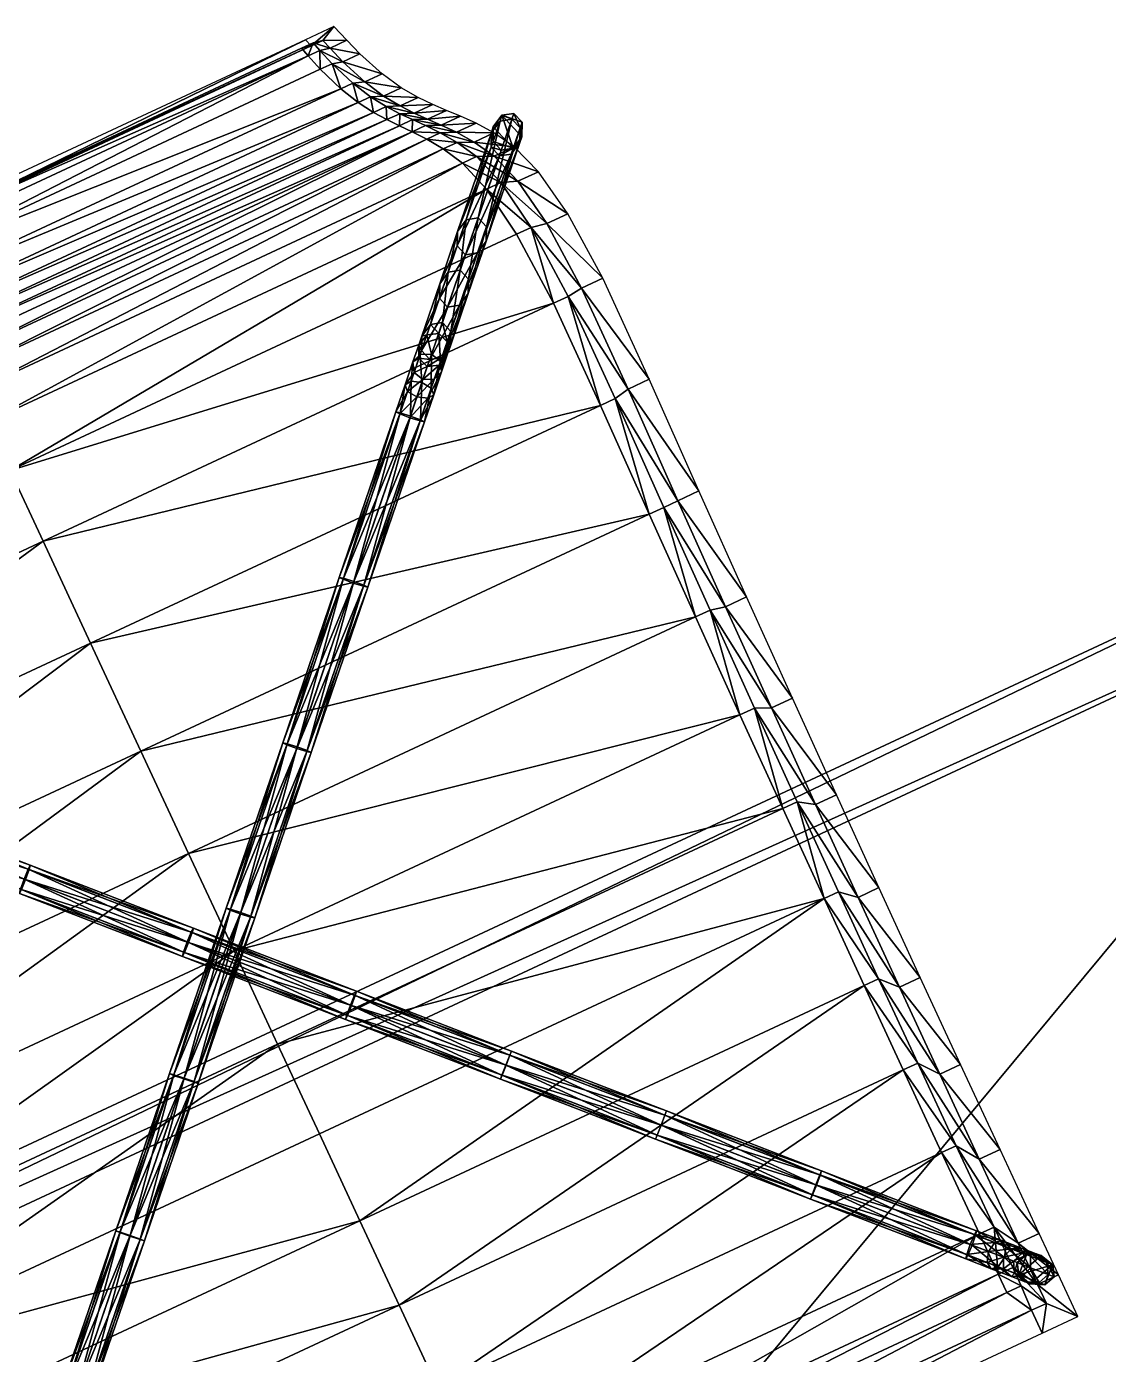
# Model space of a CAD drawing. Header units: centimetres. Extents: x -39 to 191, y -125 to 47.
# Drawn here: x 95.3 to 138.3, y -6.1 to 46.7 of the extents above; entities that cross this region are included whole.
import ezdxf

# ---------------------------------------------------------------- set-up
doc = ezdxf.new("R2010")
doc.units = ezdxf.units.CM
doc.layers.get('0').update_dxf_attribs({"color": 214})

msp = doc.modelspace()

# ---------------------------------------------------------------- meshes
at = {"color": 74}
mesh = msp.add_polyface(dxfattribs=at)
corners = [(106.925, 45.751, 89.325), (106.462, 45.535, 89.324), (106.94, 45.002, 87.299), (107.408, 45.221, 87.299), (107.754, 44.224, 83.258), (108.233, 44.448, 83.258), (108.453, 43.673, 79.233), (108.943, 43.901, 79.233), (109.061, 43.285, 75.23), (109.56, 43.518, 75.23), (106.656, 46.046, 90.452), (106.196, 45.832, 90.452), (111.954, 43.365, 67.672), (111.412, 43.599, 71.729), (110.68, 43.257, 71.729), (110.829, 43.88, 75.832), (110.111, 43.545, 75.832), (110.161, 44.263, 79.976), (109.458, 43.936, 79.976), (109.398, 44.819, 84.154), (108.71, 44.498, 84.154), (108.511, 45.609, 88.357), (107.839, 45.295, 88.356), (107.993, 46.154, 90.464), (107.329, 45.844, 90.464), (107.473, 46.697, 92.571), (107.048, 46.146, 91.624), (106.352, 46.174, 92.571), (106.578, 45.927, 91.624), (110.098, 43.233, 71.257)]
mesh.append_faces([[corners[k] for k in face] for face in [(0, 1, 2, 0), (2, 3, 0, 2), (3, 2, 4, 3), (4, 5, 3, 4), (5, 4, 6, 5), (6, 7, 5, 6), (7, 6, 8, 7), (8, 9, 7, 8), (10, 11, 1, 10), (1, 0, 10, 1), (12, 13, 14, 12), (13, 15, 16, 13), (16, 14, 13, 16), (15, 17, 18, 15), (18, 16, 15, 18), (17, 19, 20, 17), (20, 18, 17, 20), (19, 21, 22, 19), (22, 20, 19, 22), (21, 23, 24, 21), (24, 22, 21, 24), (23, 25, 26, 23), (26, 24, 23, 26), (25, 27, 28, 25), (28, 26, 25, 28), (14, 16, 9, 14), (9, 29, 14, 9), (16, 18, 7, 16), (7, 9, 16, 7), (18, 20, 5, 18), (5, 7, 18, 5), (20, 22, 3, 20), (3, 5, 20, 3), (22, 24, 0, 22), (0, 3, 22, 0), (24, 26, 10, 24), (10, 0, 24, 10), (26, 28, 11, 26), (11, 10, 26, 11)]], dxfattribs={"vtx2": -1, "vtx3": -1, "color": 74})
mesh = msp.add_polyface(dxfattribs=at)
corners = [(92.121, 34.378, 67.318), (74.157, 26.002, 67.318), (74.013, 25.455, 63.42), (92.304, 33.985, 63.42), (94.604, 29.053, 46.099), (74.467, 19.663, 46.096), (75.624, 16.77, 44.787), (95.918, 26.234, 44.787), (77.531, 12.73, 44.948), (114.741, 38.443, 46.096), (113.544, 40.236, 48.604), (93.704, 30.984, 48.611), (112.594, 41.265, 51.993), (93.14, 32.193, 52), (111.83, 41.833, 55.764), (92.786, 32.952, 55.767), (111.171, 42.227, 59.568), (92.517, 33.528, 59.568), (110.596, 42.514, 63.42), (116.213, 35.697, 44.787), (97.807, 22.185, 44.949), (118.082, 31.639, 44.948), (99.811, 17.886, 45.49), (120.021, 27.31, 45.488), (73.863, 21.732, 48.604), (73.685, 23.122, 51.993), (73.742, 24.072, 55.764), (73.863, 24.83, 59.568), (90.248, 38.395, 90.451), (90.409, 38.05, 89.323), (106.462, 45.535, 89.324), (106.196, 45.832, 90.452), (90.698, 37.429, 87.297), (91.142, 36.478, 83.257), (107.754, 44.224, 83.258), (106.94, 45.002, 87.299), (91.478, 35.757, 79.232), (108.453, 43.673, 79.233), (91.735, 35.206, 75.23), (109.061, 43.285, 75.23), (91.94, 34.766, 71.257), (109.59, 42.996, 71.257), (110.084, 42.755, 67.318), (106.352, 46.174, 92.571), (90.144, 38.617, 92.571), (90.28, 38.327, 91.624), (106.578, 45.927, 91.624)]
mesh.append_faces([[corners[k] for k in face] for face in [(0, 1, 2, 0), (2, 3, 0, 2), (4, 5, 6, 4), (6, 7, 4, 6), (7, 6, 8, 7), (4, 9, 10, 4), (10, 11, 4, 10), (11, 10, 12, 11), (12, 13, 11, 12), (13, 12, 14, 13), (14, 15, 13, 14), (15, 14, 16, 15), (16, 17, 15, 16), (17, 16, 18, 17), (18, 3, 17, 18), (0, 3, 18, 0), (4, 7, 19, 4), (7, 20, 21, 7), (20, 22, 23, 20), (4, 11, 24, 4), (11, 13, 25, 11), (13, 15, 26, 13), (15, 17, 27, 15), (17, 3, 2, 17), (28, 29, 30, 28), (30, 31, 28, 30), (32, 33, 34, 32), (34, 35, 32, 34), (33, 36, 37, 33), (37, 34, 33, 37), (36, 38, 39, 36), (38, 40, 41, 38), (40, 0, 42, 40), (32, 35, 30, 32), (30, 29, 32, 30), (43, 44, 45, 43), (45, 46, 43, 45), (46, 45, 28, 46), (28, 31, 46, 28)]], dxfattribs={"vtx2": -1, "vtx3": -1, "color": 74})
mesh = msp.add_polyface(dxfattribs=at)
corners = [(110.602, 42.996, 67.318), (110.084, 42.755, 67.318), (110.596, 42.514, 63.42), (111.123, 42.76, 63.42), (109.56, 43.518, 75.23), (109.061, 43.285, 75.23), (109.59, 42.996, 71.257), (110.098, 43.233, 71.257), (92.121, 34.378, 67.318), (108.453, 43.673, 79.233), (91.478, 35.757, 79.232), (91.735, 35.206, 75.23), (91.94, 34.766, 71.257), (111.83, 41.833, 55.764), (112.594, 41.265, 51.993), (113.154, 41.526, 51.993), (112.379, 42.088, 55.763), (111.709, 42.478, 59.568), (111.171, 42.227, 59.568), (111.751, 42.779, 63.668), (112.36, 42.494, 59.723), (113.134, 42.855, 59.723), (112.511, 43.133, 63.668), (111.954, 43.365, 67.672), (111.209, 43.018, 67.672), (110.68, 43.257, 71.729), (113.054, 42.101, 55.839), (111.677, 35.896, 30.592), (112.388, 37.975, 20.327), (112.717, 37.622, 20.298), (112.005, 35.543, 30.564), (111.688, 36.471, 30.66), (112.399, 38.55, 20.396), (112.032, 36.933, 30.729), (112.743, 39.012, 20.465), (110.976, 34.392, 41.075), (111.321, 34.856, 41.144), (111.797, 34.934, 41.173), (112.507, 37.011, 30.757), (112.126, 34.581, 41.144)]
mesh.append_faces([[corners[k] for k in face] for face in [(0, 1, 2, 0), (2, 3, 0, 2), (4, 5, 6, 4), (6, 7, 4, 6), (7, 6, 1, 7), (1, 0, 7, 1), (2, 1, 8, 2), (5, 9, 10, 5), (6, 5, 11, 6), (1, 6, 12, 1), (13, 14, 15, 13), (16, 17, 18, 16), (18, 13, 16, 18), (17, 3, 2, 17), (2, 18, 17, 2), (19, 20, 21, 19), (22, 23, 24, 22), (24, 19, 22, 24), (25, 24, 23, 25), (17, 16, 26, 17), (20, 19, 3, 20), (3, 17, 20, 3), (19, 24, 0, 19), (0, 3, 19, 0), (24, 25, 7, 24), (7, 0, 24, 7), (27, 28, 29, 27), (29, 30, 27, 29), (31, 32, 28, 31), (28, 27, 31, 28), (33, 34, 32, 33), (32, 31, 33, 32), (35, 31, 27, 35), (36, 33, 31, 36), (31, 35, 36, 31), (37, 38, 33, 37), (33, 36, 37, 33), (38, 37, 39, 38)]], dxfattribs={"vtx2": -1, "vtx3": -1, "color": 74})
mesh = msp.add_polyface(dxfattribs=at)
corners = [(114.116, 40.502, 48.604), (113.154, 41.526, 51.993), (112.594, 41.265, 51.993), (112.379, 42.088, 55.763), (111.83, 41.833, 55.764), (115.623, 40.928, 48.694), (114.654, 41.916, 52.028), (113.848, 41.54, 52.028), (114.802, 40.545, 48.695), (113.844, 42.47, 55.838), (113.054, 42.101, 55.839), (113.134, 42.855, 59.723), (112.36, 42.494, 59.723), (112.511, 43.133, 63.668), (111.751, 42.779, 63.668), (111.709, 42.478, 59.568), (113.732, 41.905, 1.158), (113.81, 42.133, 0.049), (114.139, 41.781, 0.02), (114.061, 41.553, 1.129), (113.743, 42.481, 1.228), (113.821, 42.708, 0.119), (114.087, 42.942, 1.297), (114.165, 43.17, 0.189), (114.563, 43.019, 1.326), (114.641, 43.247, 0.218), (114.891, 42.667, 1.297), (114.969, 42.895, 0.189), (114.881, 42.091, 1.228), (114.959, 42.319, 0.119), (114.537, 41.63, 1.158), (114.615, 41.858, 0.049), (113.218, 39.089, 20.494), (112.743, 39.012, 20.465), (113.547, 38.737, 20.465)]
mesh.append_faces([[corners[k] for k in face] for face in [(23, 31, 21, 23)]], dxfattribs={"vtx0": -1, "vtx1": -1, "vtx3": -1, "color": 74})
mesh.append_faces([[corners[k] for k in face] for face in [(23, 27, 29, 23), (23, 29, 31, 23), (31, 17, 21, 31)]], dxfattribs={"vtx0": -1, "vtx2": -1, "vtx3": -1, "color": 74})
mesh.append_faces([[corners[k] for k in face] for face in [(0, 1, 2, 0), (1, 3, 4, 1), (5, 6, 7, 5), (7, 8, 5, 7), (6, 9, 10, 6), (10, 7, 6, 10), (9, 11, 12, 9), (12, 10, 9, 12), (11, 13, 14, 11), (8, 7, 1, 8), (1, 0, 8, 1), (7, 10, 3, 7), (3, 1, 7, 3), (10, 12, 15, 10), (16, 17, 18, 16), (18, 19, 16, 18), (20, 21, 17, 20), (17, 16, 20, 17), (22, 23, 21, 22), (21, 20, 22, 21), (24, 25, 23, 24), (23, 22, 24, 23), (26, 27, 25, 26), (25, 24, 26, 25), (28, 29, 27, 28), (27, 26, 28, 27), (30, 31, 29, 30), (29, 28, 30, 29), (19, 18, 31, 19), (31, 30, 19, 31), (32, 24, 22, 32), (22, 33, 32, 22), (24, 32, 34, 24), (23, 25, 27, 23), (31, 18, 17, 31)]], dxfattribs={"vtx2": -1, "vtx3": -1, "color": 74})
mesh = msp.add_polyface(dxfattribs=at)
corners = [(115.321, 38.713, 46.096), (114.741, 38.443, 46.096), (116.213, 35.697, 44.787), (116.798, 35.97, 44.787), (114.116, 40.502, 48.604), (113.544, 40.236, 48.604), (112.594, 41.265, 51.993), (118.175, 36.693, 45.097), (116.781, 39.254, 46.319), (115.947, 38.865, 46.32), (117.333, 36.301, 45.097), (115.623, 40.928, 48.694), (114.802, 40.545, 48.695), (112.388, 37.975, 20.327), (113.732, 41.905, 1.158), (114.061, 41.553, 1.129), (112.717, 37.622, 20.298), (112.399, 38.55, 20.396), (113.743, 42.481, 1.228), (112.743, 39.012, 20.465), (114.087, 42.942, 1.297), (113.547, 38.737, 20.465), (114.891, 42.667, 1.297), (114.563, 43.019, 1.326), (113.536, 38.161, 20.396), (114.881, 42.091, 1.228), (113.192, 37.7, 20.327), (114.537, 41.63, 1.158), (112.507, 37.011, 30.757), (113.218, 39.089, 20.494), (112.032, 36.933, 30.729), (112.836, 36.658, 30.729), (112.825, 36.082, 30.66), (112.481, 35.621, 30.592), (112.005, 35.543, 30.564), (112.126, 34.581, 41.144), (112.114, 34.003, 41.075)]
mesh.append_faces([[corners[k] for k in face] for face in [(0, 1, 2, 0), (2, 3, 0, 2), (0, 4, 5, 0), (5, 1, 0, 5), (6, 5, 4, 6), (7, 8, 9, 7), (9, 10, 7, 9), (8, 11, 12, 8), (12, 9, 8, 12), (10, 9, 0, 10), (0, 3, 10, 0), (9, 12, 4, 9), (4, 0, 9, 4), (13, 14, 15, 13), (15, 16, 13, 15), (17, 18, 14, 17), (14, 13, 17, 14), (19, 20, 18, 19), (18, 17, 19, 18), (21, 22, 23, 21), (24, 25, 22, 24), (22, 21, 24, 22), (26, 27, 25, 26), (25, 24, 26, 25), (16, 15, 27, 16), (27, 26, 16, 27), (28, 29, 19, 28), (19, 30, 28, 19), (31, 21, 29, 31), (29, 28, 31, 29), (32, 24, 21, 32), (21, 31, 32, 21), (33, 26, 24, 33), (24, 32, 33, 24), (34, 16, 26, 34), (26, 33, 34, 26), (35, 31, 28, 35), (36, 32, 31, 36), (31, 35, 36, 31)]], dxfattribs={"vtx2": -1, "vtx3": -1, "color": 74})
mesh = msp.add_polyface(dxfattribs=at)
corners = [(116.213, 35.697, 44.787), (114.741, 38.443, 46.096), (94.604, 29.053, 46.099), (110.861, 33.51, 41.709), (110.965, 33.815, 41.007), (111.293, 33.462, 40.978), (110.853, 34.033, 41.918), (110.976, 34.392, 41.075), (111.18, 34.442, 42.127), (110.67, 32.951, 42.273), (111.197, 33.179, 41.622), (111.022, 32.667, 42.139), (110.624, 33.362, 42.595), (110.912, 33.66, 42.917), (110.41, 32.193, 42.655), (110.784, 31.972, 42.49), (110.313, 32.453, 43.054), (110.549, 32.598, 43.453), (110.98, 32.544, 43.619), (111.474, 32.676, 42.273), (110.103, 31.296, 42.818), (110.502, 31.148, 42.641), (109.945, 31.376, 43.244), (110.119, 31.342, 43.671), (110.525, 31.215, 43.847), (110.924, 31.067, 43.671), (111.215, 31.918, 42.655), (110.908, 31.02, 42.818), (107.855, 24.722, 43.39), (108.254, 24.576, 43.214), (107.695, 24.8, 43.815), (107.869, 24.764, 44.239), (108.274, 24.635, 44.415), (108.673, 24.489, 44.239)]
mesh.append_faces([[corners[k] for k in face] for face in [(0, 1, 2, 0), (3, 4, 5, 3), (6, 7, 4, 6), (4, 3, 6, 4), (7, 6, 8, 7), (9, 3, 10, 9), (10, 11, 9, 10), (12, 6, 3, 12), (3, 9, 12, 3), (13, 8, 6, 13), (6, 12, 13, 6), (14, 9, 11, 14), (11, 15, 14, 11), (16, 12, 9, 16), (9, 14, 16, 9), (17, 13, 12, 17), (12, 16, 17, 12), (13, 17, 18, 13), (15, 11, 19, 15), (20, 14, 15, 20), (15, 21, 20, 15), (22, 16, 14, 22), (14, 20, 22, 14), (23, 17, 16, 23), (16, 22, 23, 16), (24, 18, 17, 24), (17, 23, 24, 17), (18, 24, 25, 18), (21, 15, 26, 21), (26, 27, 21, 26), (28, 20, 21, 28), (21, 29, 28, 21), (30, 22, 20, 30), (20, 28, 30, 20), (31, 23, 22, 31), (22, 30, 31, 22), (32, 24, 23, 32), (23, 31, 32, 23), (24, 32, 33, 24)]], dxfattribs={"vtx2": -1, "vtx3": -1, "color": 74})
mesh = msp.add_polyface(dxfattribs=at)
corners = [(116.798, 35.97, 44.787), (116.213, 35.697, 44.787), (118.082, 31.639, 44.948), (118.666, 31.912, 44.948), (120.018, 32.677, 45.273), (118.175, 36.693, 45.097), (117.333, 36.301, 45.097), (119.178, 32.285, 45.273), (110.965, 33.815, 41.007), (111.677, 35.896, 30.592), (112.005, 35.543, 30.564), (111.293, 33.462, 40.978), (110.976, 34.392, 41.075), (111.769, 33.54, 41.007), (112.481, 35.621, 30.592), (112.825, 36.082, 30.66), (112.114, 34.003, 41.075), (111.197, 33.179, 41.622), (110.861, 33.51, 41.709), (111.18, 34.442, 42.127), (111.321, 34.856, 41.144), (111.648, 34.498, 42.214), (111.797, 34.934, 41.173), (111.984, 34.167, 42.127), (112.126, 34.581, 41.144), (111.991, 33.644, 41.918), (111.665, 33.235, 41.709), (111.364, 33.669, 43.051), (110.912, 33.66, 42.917), (111.716, 33.384, 42.917), (111.762, 32.973, 42.595), (111.474, 32.676, 42.273), (111.022, 32.667, 42.139), (110.98, 32.544, 43.619), (111.353, 32.323, 43.453), (111.451, 32.063, 43.054)]
mesh.append_faces([[corners[k] for k in face] for face in [(0, 1, 2, 0), (2, 3, 0, 2), (4, 5, 6, 4), (6, 7, 4, 6), (7, 6, 0, 7), (0, 3, 7, 0), (8, 9, 10, 8), (10, 11, 8, 10), (9, 8, 12, 9), (13, 14, 15, 13), (15, 16, 13, 15), (11, 10, 14, 11), (14, 13, 11, 14), (11, 17, 18, 11), (19, 20, 12, 19), (21, 22, 20, 21), (20, 19, 21, 20), (23, 24, 22, 23), (22, 21, 23, 22), (25, 16, 24, 25), (24, 23, 25, 24), (26, 13, 16, 26), (16, 25, 26, 16), (17, 11, 13, 17), (13, 26, 17, 13), (27, 21, 19, 27), (19, 28, 27, 19), (29, 23, 21, 29), (21, 27, 29, 21), (30, 25, 23, 30), (23, 29, 30, 23), (31, 26, 25, 31), (25, 30, 31, 25), (32, 17, 26, 32), (26, 31, 32, 26), (33, 27, 28, 33), (34, 29, 27, 34), (27, 33, 34, 27), (29, 34, 35, 29)]], dxfattribs={"vtx2": -1, "vtx3": -1, "color": 74})
mesh = msp.add_polyface(dxfattribs=at)
corners = [(125.908, 15.88, 46.504), (125.329, 15.61, 46.504), (126.971, 12.031, 46.685), (118.666, 31.912, 44.948), (118.082, 31.639, 44.948), (120.021, 27.31, 45.488), (120.604, 27.582, 45.488), (121.863, 23.226, 45.918), (122.444, 23.497, 45.917), (123.629, 19.333, 46.252), (124.209, 19.604, 46.252), (116.213, 35.697, 44.787), (95.918, 26.234, 44.787), (97.807, 22.185, 44.949), (99.811, 17.886, 45.49), (101.705, 13.826, 45.92), (103.511, 9.952, 46.256), (127.462, 16.158, 46.874), (125.711, 20.001, 46.614), (124.879, 19.613, 46.615), (126.631, 15.77, 46.875), (123.893, 24.02, 46.269), (123.059, 23.631, 46.269), (121.999, 28.237, 45.826), (121.162, 27.847, 45.826), (120.018, 32.677, 45.273), (119.178, 32.285, 45.273), (111.451, 32.063, 43.054), (111.762, 32.973, 42.595), (111.716, 33.384, 42.917), (111.215, 31.918, 42.655), (111.474, 32.676, 42.273), (110.784, 31.972, 42.49), (110.924, 31.067, 43.671), (111.353, 32.323, 43.453), (110.98, 32.544, 43.619), (111.082, 30.987, 43.244), (110.908, 31.02, 42.818)]
mesh.append_faces([[corners[k] for k in face] for face in [(0, 1, 2, 0), (3, 4, 5, 3), (5, 6, 3, 5), (6, 5, 7, 6), (7, 8, 6, 7), (8, 7, 9, 8), (9, 10, 8, 9), (10, 9, 1, 10), (1, 0, 10, 1), (4, 11, 12, 4), (5, 4, 13, 5), (7, 5, 14, 7), (9, 7, 15, 9), (1, 9, 16, 1), (17, 18, 19, 17), (19, 20, 17, 19), (18, 21, 22, 18), (22, 19, 18, 22), (21, 23, 24, 21), (24, 22, 21, 24), (23, 25, 26, 23), (26, 24, 23, 26), (20, 19, 10, 20), (10, 0, 20, 10), (19, 22, 8, 19), (8, 10, 19, 8), (22, 24, 6, 22), (6, 8, 22, 6), (24, 26, 3, 24), (3, 6, 24, 3), (27, 28, 29, 27), (30, 31, 28, 30), (28, 27, 30, 28), (31, 30, 32, 31), (33, 34, 35, 33), (36, 27, 34, 36), (34, 33, 36, 34), (37, 30, 27, 37), (27, 36, 37, 27)]], dxfattribs={"vtx2": -1, "vtx3": -1, "color": 74})
mesh = msp.add_polyface(dxfattribs=at)
corners = [(99.811, 17.886, 45.49), (101.705, 13.826, 45.92), (121.863, 23.226, 45.918), (108.673, 24.489, 44.239), (110.924, 31.067, 43.671), (110.525, 31.215, 43.847), (108.833, 24.411, 43.815), (111.082, 30.987, 43.244), (108.659, 24.447, 43.39), (110.908, 31.02, 42.818), (108.254, 24.576, 43.214), (110.502, 31.148, 42.641), (105.606, 18.147, 43.846), (107.855, 24.722, 43.39), (106.005, 18.001, 43.67), (105.446, 18.224, 44.271), (107.695, 24.8, 43.815), (105.619, 18.187, 44.695), (107.869, 24.764, 44.239), (106.024, 18.058, 44.872), (108.274, 24.635, 44.415), (106.424, 17.912, 44.695), (106.584, 17.835, 44.271), (106.41, 17.872, 43.846), (103.356, 11.571, 44.247), (103.756, 11.426, 44.071), (103.196, 11.648, 44.672), (103.37, 11.61, 45.097), (103.775, 11.481, 45.273), (104.174, 11.335, 45.097), (104.334, 11.259, 44.672), (104.161, 11.296, 44.247)]
mesh.append_faces([[corners[k] for k in face] for face in [(0, 1, 2, 0), (3, 4, 5, 3), (6, 7, 4, 6), (4, 3, 6, 4), (8, 9, 7, 8), (7, 6, 8, 7), (10, 11, 9, 10), (9, 8, 10, 9), (12, 13, 10, 12), (10, 14, 12, 10), (15, 16, 13, 15), (13, 12, 15, 13), (17, 18, 16, 17), (16, 15, 17, 16), (19, 20, 18, 19), (18, 17, 19, 18), (21, 3, 20, 21), (20, 19, 21, 20), (22, 6, 3, 22), (3, 21, 22, 3), (23, 8, 6, 23), (6, 22, 23, 6), (14, 10, 8, 14), (8, 23, 14, 8), (24, 12, 14, 24), (14, 25, 24, 14), (12, 24, 26, 12), (27, 17, 15, 27), (28, 19, 17, 28), (17, 27, 28, 17), (29, 21, 19, 29), (19, 28, 29, 19), (30, 22, 21, 30), (21, 29, 30, 21), (31, 23, 22, 31), (22, 30, 31, 22), (25, 14, 23, 25), (23, 31, 25, 23)]], dxfattribs={"vtx2": -1, "vtx3": -1, "color": 74})
at = {"color": 236}
mesh = msp.add_polyface(dxfattribs=at)
corners = [(154.803, 29.98, 73.369), (190.725, -47.056, 73.369), (-8.333, -46.091, 73.369), (27.59, -123.128, 73.369), (154.803, 29.98, 74.371), (190.725, -47.056, 74.371), (-8.333, -46.091, 74.371), (27.59, -123.128, 74.371), (189.803, -45.068, -0.071), (190.73, -47.054, -0.071), (187.941, -45.936, -0.071), (188.867, -47.923, -0.071), (189.803, -45.068, 68.878), (190.73, -47.054, 68.878), (187.941, -45.936, 68.878), (188.867, -47.923, 68.878), (154.809, 29.977, -0.071), (155.736, 27.991, -0.071), (152.947, 29.109, -0.071), (153.873, 27.122, -0.071), (154.809, 29.977, 68.878), (155.736, 27.991, 68.878), (152.947, 29.109, 68.878), (153.873, 27.122, 68.878), (28.541, -120.266, -0.071), (29.467, -122.252, -0.071), (26.678, -121.134, -0.071), (27.605, -123.121, -0.071), (28.541, -120.266, 68.878), (29.467, -122.252, 68.878), (26.678, -121.134, 68.878), (27.605, -123.121, 68.878), (-6.453, -45.221, -0.071), (-5.527, -47.207, -0.071), (-8.316, -46.089, -0.071), (-7.389, -48.076, -0.071), (-6.453, -45.221, 68.878), (-5.527, -47.207, 68.878), (-8.316, -46.089, 68.878), (-7.389, -48.076, 68.878), (154.803, 29.98, 68.878), (190.725, -47.056, 68.878), (-8.333, -46.091, 68.878), (27.59, -123.128, 68.878), (154.803, 29.98, 73.323), (190.725, -47.056, 73.323), (-8.333, -46.091, 73.323), (27.59, -123.128, 73.323), (153.777, 27.161, 68.878), (187.906, -46.03, 68.878), (-5.514, -47.117, 68.878), (28.616, -120.308, 68.878), (153.777, 27.161, 73.323), (187.906, -46.03, 73.323), (-5.514, -47.117, 73.323), (28.616, -120.308, 73.323)]
mesh.append_faces([[corners[k] for k in face] for face in [(0, 2, 3, 0), (3, 1, 0, 3), (4, 5, 7, 4), (7, 6, 4, 7), (0, 1, 5, 0), (5, 4, 0, 5), (1, 3, 7, 1), (7, 5, 1, 7), (3, 2, 6, 3), (6, 7, 3, 6), (2, 0, 4, 2), (4, 6, 2, 4), (8, 10, 11, 8), (11, 9, 8, 11), (12, 13, 15, 12), (15, 14, 12, 15), (8, 9, 13, 8), (13, 12, 8, 13), (9, 11, 15, 9), (15, 13, 9, 15), (11, 10, 14, 11), (14, 15, 11, 14), (10, 8, 12, 10), (12, 14, 10, 12), (16, 18, 19, 16), (19, 17, 16, 19), (20, 21, 23, 20), (23, 22, 20, 23), (16, 17, 21, 16), (21, 20, 16, 21), (17, 19, 23, 17), (23, 21, 17, 23), (19, 18, 22, 19), (22, 23, 19, 22), (18, 16, 20, 18), (20, 22, 18, 20), (24, 26, 27, 24), (27, 25, 24, 27), (28, 29, 31, 28), (31, 30, 28, 31), (24, 25, 29, 24), (29, 28, 24, 29), (25, 27, 31, 25), (31, 29, 25, 31), (27, 26, 30, 27), (30, 31, 27, 30), (26, 24, 28, 26), (28, 30, 26, 28), (32, 34, 35, 32), (35, 33, 32, 35), (36, 37, 39, 36), (39, 38, 36, 39), (32, 33, 37, 32), (37, 36, 32, 37), (33, 35, 39, 33), (39, 37, 33, 39), (35, 34, 38, 35), (38, 39, 35, 38), (34, 32, 36, 34), (36, 38, 34, 36), (45, 44, 40, 45), (40, 41, 45, 40), (47, 45, 41, 47), (41, 43, 47, 41), (46, 47, 43, 46), (43, 42, 46, 43), (44, 46, 42, 44), (42, 40, 44, 42), (48, 52, 53, 48), (53, 49, 48, 53), (49, 53, 55, 49), (55, 51, 49, 55), (51, 55, 54, 51), (54, 50, 51, 54), (50, 54, 52, 50), (52, 48, 50, 52), (48, 49, 41, 48), (41, 40, 48, 41), (53, 52, 44, 53), (44, 45, 53, 44), (49, 51, 43, 49), (43, 41, 49, 43), (55, 53, 45, 55), (45, 47, 55, 45), (51, 50, 42, 51), (42, 43, 51, 42), (54, 55, 47, 54), (47, 46, 54, 47), (50, 48, 40, 50), (40, 42, 50, 40), (52, 54, 46, 52), (46, 44, 52, 46)]], dxfattribs={"vtx2": -1, "vtx3": -1, "color": 236})
at = {"color": 74}
mesh = msp.add_polyface(dxfattribs=at)
corners = [(77.531, 12.73, 44.948), (97.807, 22.185, 44.949), (95.918, 26.234, 44.787), (79.601, 8.462, 45.488), (81.517, 18.534, 42.655), (81.447, 18.106, 42.49), (80.761, 18.371, 42.139), (82.402, 18.193, 42.818), (82.258, 17.792, 42.641), (82.442, 18.366, 43.244), (81.381, 18.776, 43.054), (82.356, 18.21, 43.671), (81.118, 18.688, 43.453), (82.193, 17.818, 43.847), (80.882, 18.324, 43.619), (82.049, 17.417, 43.671), (82.009, 17.244, 43.244), (80.812, 17.895, 43.453), (82.096, 17.4, 42.818), (80.948, 17.654, 43.054), (81.211, 17.741, 42.655), (88.883, 15.69, 43.39), (88.738, 15.29, 43.214), (88.926, 15.862, 43.815), (88.842, 15.705, 44.239), (88.68, 15.312, 44.415), (88.536, 14.913, 44.239), (88.493, 14.74, 43.815), (88.576, 14.897, 43.39), (95.366, 13.186, 43.846), (95.409, 13.358, 44.271), (95.326, 13.201, 44.695), (95.165, 12.808, 44.872), (103.196, 11.648, 44.672), (105.446, 18.224, 44.271), (105.606, 18.147, 43.846), (103.37, 11.61, 45.097)]
mesh.append_faces([[corners[k] for k in face] for face in [(0, 1, 2, 0), (1, 0, 3, 1), (4, 5, 6, 4), (7, 8, 5, 7), (5, 4, 7, 5), (9, 7, 4, 9), (4, 10, 9, 4), (11, 9, 10, 11), (10, 12, 11, 10), (13, 11, 12, 13), (12, 14, 13, 12), (15, 13, 14, 15), (16, 15, 17, 16), (18, 16, 19, 18), (19, 20, 18, 19), (8, 18, 20, 8), (20, 5, 8, 20), (21, 22, 8, 21), (8, 7, 21, 8), (23, 21, 7, 23), (7, 9, 23, 7), (24, 23, 9, 24), (9, 11, 24, 9), (25, 24, 11, 25), (11, 13, 25, 11), (26, 25, 13, 26), (13, 15, 26, 13), (27, 26, 15, 27), (15, 16, 27, 15), (28, 27, 16, 28), (16, 18, 28, 16), (22, 28, 18, 22), (18, 8, 22, 18), (22, 21, 29, 22), (21, 23, 30, 21), (23, 24, 31, 23), (24, 25, 32, 24), (33, 34, 35, 33), (34, 33, 36, 34)]], dxfattribs={"vtx2": -1, "vtx3": -1, "color": 74})
mesh = msp.add_polyface(dxfattribs=at)
corners = [(79.601, 8.462, 45.488), (99.811, 17.886, 45.49), (97.807, 22.185, 44.949), (81.546, 4.426, 45.918), (101.705, 13.826, 45.92), (83.393, 0.571, 46.252), (103.511, 9.952, 46.256), (76.947, 12.458, 44.948), (79.019, 8.191, 45.488), (77.531, 12.73, 44.948), (80.965, 4.155, 45.917), (82.813, 0.3, 46.252), (84.574, -3.395, 46.504), (85.153, -3.125, 46.504), (73.601, 15.908, 45.097), (75.492, 11.914, 45.273), (76.332, 12.306, 45.273), (74.442, 16.3, 45.097), (77.62, 7.543, 45.826), (78.457, 7.933, 45.826), (79.633, 3.381, 46.269), (80.467, 3.77, 46.269), (81.542, -0.595, 46.614), (82.375, -0.207, 46.615), (83.361, -4.406, 46.874), (84.192, -4.019, 46.875), (75.039, 16.498, 44.787), (88.68, 15.312, 44.415), (88.536, 14.913, 44.239), (95.02, 12.408, 44.695), (94.976, 12.236, 44.271), (88.493, 14.74, 43.815), (95.059, 12.393, 43.846), (88.576, 14.897, 43.39), (88.738, 15.29, 43.214), (95.221, 12.786, 43.67)]
mesh.append_faces([[corners[k] for k in face] for face in [(0, 1, 2, 0), (1, 0, 3, 1), (3, 4, 1, 3), (4, 3, 5, 4), (5, 6, 4, 5), (7, 8, 0, 7), (0, 9, 7, 0), (8, 10, 3, 8), (3, 0, 8, 3), (10, 11, 5, 10), (5, 3, 10, 5), (11, 12, 13, 11), (13, 5, 11, 13), (14, 15, 16, 14), (16, 17, 14, 16), (15, 18, 19, 15), (19, 16, 15, 19), (18, 20, 21, 18), (21, 19, 18, 21), (20, 22, 23, 20), (23, 21, 20, 23), (22, 24, 25, 22), (25, 23, 22, 25), (17, 16, 7, 17), (7, 26, 17, 7), (16, 19, 8, 16), (8, 7, 16, 8), (19, 21, 10, 19), (10, 8, 19, 10), (21, 23, 11, 21), (11, 10, 21, 11), (23, 25, 12, 23), (12, 11, 23, 12), (27, 28, 29, 27), (30, 29, 28, 30), (28, 31, 30, 28), (32, 30, 31, 32), (31, 33, 32, 31), (33, 34, 35, 33)]], dxfattribs={"vtx2": -1, "vtx3": -1, "color": 74})
mesh = msp.add_polyface(dxfattribs=at)
corners = [(101.705, 13.826, 45.92), (103.511, 9.952, 46.256), (123.629, 19.333, 46.252), (105.241, 6.242, 46.508), (125.329, 15.61, 46.504), (108.326, 8.181, 44.445), (108.179, 7.782, 44.268), (101.703, 10.283, 44.071), (101.849, 10.682, 44.247), (108.376, 8.35, 44.869), (101.893, 10.854, 44.672), (108.299, 8.191, 45.294), (101.81, 10.697, 45.097), (108.141, 7.797, 45.471), (101.649, 10.304, 45.273), (107.993, 7.398, 45.294), (101.504, 9.904, 45.097), (107.943, 7.229, 44.869), (101.46, 9.733, 44.672), (108.02, 7.388, 44.445), (101.542, 9.889, 44.247), (114.317, 5.412, 45.541), (114.166, 5.014, 45.365), (114.108, 4.848, 44.94), (114.178, 5.01, 44.515), (114.333, 5.405, 44.338), (101.109, 5.001, 44.445), (103.356, 11.571, 44.247), (103.756, 11.426, 44.071), (101.509, 4.858, 44.268), (100.947, 5.072, 44.869), (103.196, 11.648, 44.672), (101.118, 5.028, 45.294), (103.37, 11.61, 45.097), (101.522, 4.896, 45.471), (103.775, 11.481, 45.273), (101.923, 4.753, 45.294), (104.174, 11.335, 45.097), (102.085, 4.682, 44.869), (104.334, 11.259, 44.672), (101.913, 4.726, 44.445), (104.161, 11.296, 44.247)]
mesh.append_faces([[corners[k] for k in face] for face in [(0, 1, 2, 0), (1, 3, 4, 1), (5, 6, 7, 5), (7, 8, 5, 7), (9, 5, 8, 9), (8, 10, 9, 8), (11, 9, 10, 11), (10, 12, 11, 10), (13, 11, 12, 13), (12, 14, 13, 12), (15, 13, 14, 15), (14, 16, 15, 14), (17, 15, 16, 17), (16, 18, 17, 16), (19, 17, 18, 19), (18, 20, 19, 18), (6, 19, 20, 6), (20, 7, 6, 20), (11, 13, 21, 11), (13, 15, 22, 13), (15, 17, 23, 15), (17, 19, 24, 17), (19, 6, 25, 19), (26, 27, 28, 26), (28, 29, 26, 28), (30, 31, 27, 30), (27, 26, 30, 27), (32, 33, 31, 32), (31, 30, 32, 31), (34, 35, 33, 34), (33, 32, 34, 33), (36, 37, 35, 36), (35, 34, 36, 35), (38, 39, 37, 38), (37, 36, 38, 37), (40, 41, 39, 40), (39, 38, 40, 39), (29, 28, 41, 29), (41, 40, 29, 41)]], dxfattribs={"vtx2": -1, "vtx3": -1, "color": 74})
mesh = msp.add_polyface(dxfattribs=at)
corners = [(105.241, 6.242, 46.508), (85.153, -3.125, 46.504), (86.838, -6.683, 46.685), (106.905, 2.674, 46.689), (103.511, 9.952, 46.256), (83.393, 0.571, 46.252), (95.366, 13.186, 43.846), (95.221, 12.786, 43.67), (88.738, 15.29, 43.214), (95.409, 13.358, 44.271), (88.883, 15.69, 43.39), (95.326, 13.201, 44.695), (88.926, 15.862, 43.815), (95.165, 12.808, 44.872), (88.842, 15.705, 44.239), (95.02, 12.408, 44.695), (88.68, 15.312, 44.415), (95.059, 12.393, 43.846), (88.576, 14.897, 43.39), (101.849, 10.682, 44.247), (101.703, 10.283, 44.071), (101.893, 10.854, 44.672), (101.81, 10.697, 45.097), (101.649, 10.304, 45.273), (101.504, 9.904, 45.097), (101.46, 9.733, 44.672), (94.976, 12.236, 44.271), (101.542, 9.889, 44.247), (98.973, -1.245, 44.515), (101.109, 5.001, 44.445), (101.509, 4.858, 44.268), (99.374, -1.385, 44.338), (98.808, -1.182, 44.94), (100.947, 5.072, 44.869), (98.977, -1.233, 45.365), (101.118, 5.028, 45.294), (99.38, -1.368, 45.541), (101.522, 4.896, 45.471), (99.781, -1.508, 45.365), (101.923, 4.753, 45.294), (101.913, 4.726, 44.445), (99.777, -1.52, 44.515), (96.669, -7.435, 45.174), (96.836, -7.492, 45.599)]
mesh.append_faces([[corners[k] for k in face] for face in [(0, 1, 2, 0), (2, 3, 0, 2), (4, 5, 1, 4), (1, 0, 4, 1), (6, 7, 8, 6), (9, 6, 10, 9), (11, 9, 12, 11), (13, 11, 14, 13), (15, 13, 16, 15), (7, 17, 18, 7), (19, 20, 7, 19), (7, 6, 19, 7), (21, 19, 6, 21), (6, 9, 21, 6), (22, 21, 9, 22), (9, 11, 22, 9), (23, 22, 11, 23), (11, 13, 23, 11), (24, 23, 13, 24), (13, 15, 24, 13), (25, 24, 15, 25), (15, 26, 25, 15), (27, 25, 26, 27), (26, 17, 27, 26), (20, 27, 17, 20), (17, 7, 20, 17), (28, 29, 30, 28), (30, 31, 28, 30), (32, 33, 29, 32), (29, 28, 32, 29), (34, 35, 33, 34), (33, 32, 34, 33), (36, 37, 35, 36), (35, 34, 36, 35), (38, 39, 37, 38), (37, 36, 38, 37), (31, 30, 40, 31), (40, 41, 31, 40), (32, 42, 43, 32)]], dxfattribs={"vtx2": -1, "vtx3": -1, "color": 74})
mesh = msp.add_polyface(dxfattribs=at)
corners = [(126.971, 12.031, 46.685), (127.549, 12.301, 46.685), (125.908, 15.88, 46.504), (108.513, -0.776, 46.811), (128.566, 8.574, 46.806), (106.905, 2.674, 46.689), (105.241, 6.242, 46.508), (125.329, 15.61, 46.504), (130.699, 5.485, 46.879), (129.143, 8.844, 46.806), (130.121, 5.216, 46.88), (132.4, 5.435, 47.261), (130.797, 8.899, 47.185), (129.968, 8.512, 47.186), (131.571, 5.049, 47.262), (129.154, 12.465, 47.06), (128.324, 12.078, 47.061), (127.462, 16.158, 46.874), (126.631, 15.77, 46.875), (114.484, 5.803, 44.515), (114.333, 5.405, 44.338), (108.179, 7.782, 44.268), (108.326, 8.181, 44.445), (114.541, 5.969, 44.94), (108.376, 8.35, 44.869), (114.472, 5.807, 45.365), (108.299, 8.191, 45.294), (114.317, 5.412, 45.541), (114.166, 5.014, 45.365), (108.141, 7.797, 45.471), (114.108, 4.848, 44.94), (107.993, 7.398, 45.294), (114.178, 5.01, 44.515), (107.943, 7.229, 44.869), (108.02, 7.388, 44.445), (120.643, 3.424, 44.749), (120.707, 3.589, 45.174), (120.643, 3.424, 45.599), (120.49, 3.028, 45.775), (120.337, 2.631, 45.599), (120.273, 2.467, 45.174), (120.49, 3.028, 44.573)]
mesh.append_faces([[corners[k] for k in face] for face in [(0, 1, 2, 0), (3, 4, 0, 3), (0, 5, 3, 0), (6, 5, 0, 6), (0, 7, 6, 0), (8, 9, 4, 8), (4, 10, 8, 4), (9, 1, 0, 9), (0, 4, 9, 0), (11, 12, 13, 11), (13, 14, 11, 13), (12, 15, 16, 12), (16, 13, 12, 16), (15, 17, 18, 15), (18, 16, 15, 18), (14, 13, 9, 14), (9, 8, 14, 9), (13, 16, 1, 13), (1, 9, 13, 1), (16, 18, 2, 16), (2, 1, 16, 2), (19, 20, 21, 19), (21, 22, 19, 21), (23, 19, 22, 23), (22, 24, 23, 22), (25, 23, 24, 25), (24, 26, 25, 24), (27, 25, 26, 27), (28, 27, 29, 28), (30, 28, 31, 30), (32, 30, 33, 32), (20, 32, 34, 20), (20, 19, 35, 20), (19, 23, 36, 19), (23, 25, 37, 23), (25, 27, 38, 25), (27, 28, 39, 27), (28, 30, 40, 28), (32, 20, 41, 32)]], dxfattribs={"vtx2": -1, "vtx3": -1, "color": 74})
mesh = msp.add_polyface(dxfattribs=at)
corners = [(113.116, -10.646, 46.936), (133.153, -1.302, 46.931), (131.647, 1.931, 46.917), (111.608, -7.413, 46.922), (130.121, 5.216, 46.88), (110.078, -4.131, 46.884), (128.566, 8.574, 46.806), (108.513, -0.776, 46.811), (114.2, -12.972, 46.938), (113.863, -12.249, 46.937), (93.826, -21.592, 46.932), (91.569, -16.757, 46.917), (90.034, -13.477, 46.88), (88.461, -10.127, 46.806), (106.905, 2.674, 46.689), (86.838, -6.683, 46.685), (93.079, -19.99, 46.931), (94.498, -24.429, 47.318), (115.07, -14.836, 47.324), (114.647, -13.93, 47.323), (94.076, -23.522, 47.317), (94.163, -22.315, 46.933), (120.643, 3.424, 44.749), (120.49, 3.028, 44.573), (114.333, 5.405, 44.338), (120.707, 3.589, 45.174), (114.484, 5.803, 44.515), (120.643, 3.424, 45.599), (114.541, 5.969, 44.94), (120.49, 3.028, 45.775), (114.472, 5.807, 45.365), (120.337, 2.631, 45.599), (114.317, 5.412, 45.541), (120.273, 2.467, 45.174), (114.166, 5.014, 45.365), (120.337, 2.631, 44.749), (114.108, 4.848, 44.94), (114.178, 5.01, 44.515), (126.799, 1.047, 44.708), (126.872, 1.208, 45.133), (126.818, 1.04, 45.558), (126.668, 0.642, 45.734), (126.511, 0.247, 45.558), (126.439, 0.086, 45.133), (126.493, 0.254, 44.708), (126.642, 0.652, 44.532), (99.946, -1.571, 44.94), (102.085, 4.682, 44.869), (101.923, 4.753, 45.294), (99.781, -1.508, 45.365), (99.777, -1.52, 44.515), (101.913, 4.726, 44.445)]
mesh.append_faces([[corners[k] for k in face] for face in [(0, 1, 2, 0), (2, 3, 0, 2), (3, 2, 4, 3), (4, 5, 3, 4), (5, 4, 6, 5), (6, 7, 5, 6), (8, 9, 10, 8), (0, 3, 11, 0), (3, 5, 12, 3), (5, 7, 13, 5), (7, 14, 15, 7), (0, 16, 10, 0), (10, 9, 0, 10), (17, 18, 19, 17), (19, 20, 17, 19), (20, 19, 8, 20), (8, 21, 20, 8), (22, 23, 24, 22), (25, 22, 26, 25), (27, 25, 28, 27), (29, 27, 30, 29), (31, 29, 32, 31), (33, 31, 34, 33), (35, 33, 36, 35), (36, 37, 35, 36), (23, 35, 37, 23), (23, 22, 38, 23), (22, 25, 39, 22), (25, 27, 40, 25), (27, 29, 41, 27), (29, 31, 42, 29), (31, 33, 43, 31), (33, 35, 44, 33), (35, 23, 45, 35), (46, 47, 48, 46), (48, 49, 46, 48), (50, 51, 47, 50), (47, 46, 50, 47)]], dxfattribs={"vtx2": -1, "vtx3": -1, "color": 74})
mesh = msp.add_polyface(dxfattribs=at)
corners = [(113.863, -12.249, 46.937), (133.9, -2.905, 46.932), (133.153, -1.302, 46.931), (113.116, -10.646, 46.936), (131.647, 1.931, 46.917), (133.73, -1.033, 46.931), (132.225, 2.2, 46.917), (130.699, 5.485, 46.879), (130.121, 5.216, 46.88), (114.2, -12.972, 46.938), (134.238, -3.628, 46.933), (115.07, -14.836, 47.324), (135.641, -5.244, 47.318), (135.219, -4.337, 47.317), (114.647, -13.93, 47.323), (131.571, 5.049, 47.262), (133.144, 1.664, 47.301), (133.972, 2.05, 47.3), (126.799, 1.047, 44.708), (126.642, 0.652, 44.532), (120.49, 3.028, 44.573), (126.872, 1.208, 45.133), (120.643, 3.424, 44.749), (126.818, 1.04, 45.558), (120.707, 3.589, 45.174), (126.668, 0.642, 45.734), (120.643, 3.424, 45.599), (126.511, 0.247, 45.558), (120.49, 3.028, 45.775), (126.439, 0.086, 45.133), (120.337, 2.631, 45.599), (126.493, 0.254, 44.708), (120.273, 2.467, 45.174), (120.337, 2.631, 44.749), (132.949, -1.328, 43.547), (132.786, -1.721, 43.37), (133.037, -1.173, 43.974), (132.998, -1.347, 44.401), (132.855, -1.747, 44.578), (132.691, -2.14, 44.401), (132.604, -2.295, 43.974), (132.643, -2.121, 43.547), (133.452, -2.434, 43.382)]
mesh.append_faces([[corners[k] for k in face] for face in [(0, 1, 2, 0), (2, 3, 0, 2), (4, 2, 5, 4), (6, 7, 8, 6), (8, 4, 6, 8), (9, 10, 1, 9), (1, 0, 9, 1), (11, 12, 13, 11), (13, 14, 11, 13), (15, 16, 17, 15), (14, 13, 10, 14), (10, 9, 14, 10), (16, 15, 7, 16), (7, 6, 16, 7), (18, 19, 20, 18), (21, 18, 22, 21), (23, 21, 24, 23), (25, 23, 26, 25), (27, 25, 28, 27), (29, 27, 30, 29), (31, 29, 32, 31), (19, 31, 33, 19), (34, 35, 19, 34), (19, 18, 34, 19), (36, 34, 18, 36), (18, 21, 36, 18), (37, 36, 21, 37), (21, 23, 37, 21), (38, 37, 23, 38), (23, 25, 38, 23), (39, 38, 25, 39), (25, 27, 39, 25), (40, 39, 27, 40), (27, 29, 40, 27), (41, 40, 29, 41), (29, 31, 41, 29), (35, 41, 31, 35), (31, 19, 35, 31), (40, 41, 42, 40)]], dxfattribs={"vtx2": -1, "vtx3": -1, "color": 74})
mesh = msp.add_polyface(dxfattribs=at)
corners = [(133.73, -1.033, 46.931), (132.225, 2.2, 46.917), (131.647, 1.931, 46.917), (133.153, -1.302, 46.931), (133.9, -2.905, 46.932), (135.523, -1.28, 47.315), (133.972, 2.05, 47.3), (133.144, 1.664, 47.301), (134.694, -1.667, 47.315), (132.4, 5.435, 47.261), (131.571, 5.049, 47.262), (134.478, -2.636, 46.932), (135.464, -3.317, 47.316), (133.759, -1.641, 43.382), (133.514, -2.002, 43.219), (132.786, -1.721, 43.37), (132.949, -1.328, 43.547), (134.043, -1.562, 43.775), (133.037, -1.173, 43.974), (134.201, -1.812, 44.168), (132.998, -1.347, 44.401), (134.14, -2.244, 44.331), (132.855, -1.747, 44.578), (132.691, -2.14, 44.401), (133.895, -2.605, 44.168), (133.452, -2.434, 43.382), (132.643, -2.121, 43.547), (134.414, -1.894, 42.998), (134.103, -2.23, 42.874), (134.859, -1.877, 43.297), (135.176, -2.188, 43.596), (135.181, -2.646, 43.72), (134.853, -2.064, 42.444), (135.405, -2.088, 42.608), (135.83, -2.441, 42.772), (135.605, -2.165, 41.775), (135.02, -2.128, 41.773), (135.605, -2.165, 31.342), (135.023, -2.129, 31.342), (135.605, -2.165, 21.019), (135.023, -2.129, 21.019), (135.605, -2.165, 1.765), (135.023, -2.129, 1.765), (135.605, -2.165, 0.558)]
mesh.append_faces([[corners[k] for k in face] for face in [(0, 1, 2, 0), (0, 3, 4, 0), (5, 6, 7, 5), (7, 8, 5, 7), (6, 9, 10, 6), (0, 11, 12, 0), (8, 7, 1, 8), (1, 0, 8, 1), (13, 14, 15, 13), (15, 16, 13, 15), (17, 13, 16, 17), (16, 18, 17, 16), (19, 17, 18, 19), (18, 20, 19, 18), (21, 19, 20, 21), (20, 22, 21, 20), (22, 23, 24, 22), (14, 25, 26, 14), (26, 15, 14, 26), (27, 28, 14, 27), (14, 13, 27, 14), (29, 27, 13, 29), (13, 17, 29, 13), (30, 29, 17, 30), (17, 19, 30, 17), (19, 21, 31, 19), (28, 27, 32, 28), (33, 32, 27, 33), (27, 29, 33, 27), (29, 30, 34, 29), (35, 36, 32, 35), (32, 33, 35, 32), (37, 38, 36, 37), (36, 35, 37, 36), (39, 40, 38, 39), (38, 37, 39, 38), (41, 42, 40, 41), (40, 39, 41, 40), (42, 41, 43, 42)]], dxfattribs={"vtx2": -1, "vtx3": -1, "color": 74})
mesh = msp.add_polyface(dxfattribs=at)
corners = [(87.884, -10.396, 46.806), (88.461, -10.127, 46.806), (86.838, -6.683, 46.685), (86.26, -6.953, 46.685), (84.574, -3.395, 46.504), (85.153, -3.125, 46.504), (90.034, -13.477, 46.88), (110.078, -4.131, 46.884), (108.513, -0.776, 46.811), (83.361, -4.406, 46.874), (85.103, -8.076, 47.06), (85.933, -7.689, 47.061), (84.192, -4.019, 46.875), (86.778, -11.627, 47.185), (87.608, -11.241, 47.186), (96.836, -7.492, 44.749), (98.973, -1.245, 44.515), (99.374, -1.385, 44.338), (97.238, -7.63, 44.573), (96.669, -7.435, 45.174), (98.808, -1.182, 44.94), (96.836, -7.492, 45.599), (98.977, -1.233, 45.365), (97.238, -7.629, 45.775), (99.38, -1.368, 45.541), (97.64, -7.767, 45.599), (99.781, -1.508, 45.365), (97.807, -7.824, 45.174), (99.946, -1.571, 44.94), (97.64, -7.767, 44.749), (99.777, -1.52, 44.515), (94.7, -13.736, 44.708), (95.103, -13.869, 44.532), (94.53, -13.688, 45.133), (94.693, -13.754, 45.558), (95.094, -13.896, 45.734), (95.498, -14.03, 45.558)]
mesh.append_faces([[corners[k] for k in face] for face in [(0, 1, 2, 0), (2, 3, 0, 2), (4, 3, 2, 4), (2, 5, 4, 2), (1, 6, 7, 1), (2, 1, 8, 2), (9, 10, 11, 9), (11, 12, 9, 11), (10, 13, 14, 10), (14, 11, 10, 14), (12, 11, 3, 12), (3, 4, 12, 3), (11, 14, 0, 11), (0, 3, 11, 0), (15, 16, 17, 15), (17, 18, 15, 17), (19, 20, 16, 19), (16, 15, 19, 16), (21, 22, 20, 21), (23, 24, 22, 23), (22, 21, 23, 22), (25, 26, 24, 25), (24, 23, 25, 24), (27, 28, 26, 27), (26, 25, 27, 26), (29, 30, 28, 29), (28, 27, 29, 28), (18, 17, 30, 18), (30, 29, 18, 30), (31, 15, 18, 31), (18, 32, 31, 18), (33, 19, 15, 33), (15, 31, 33, 15), (34, 21, 19, 34), (19, 33, 34, 19), (35, 23, 21, 35), (21, 34, 35, 21), (23, 35, 36, 23), (32, 18, 29, 32)]], dxfattribs={"vtx2": -1, "vtx3": -1, "color": 74})
mesh = msp.add_polyface(dxfattribs=at)
corners = [(133.9, -2.905, 46.932), (134.478, -2.636, 46.932), (133.73, -1.033, 46.931), (136.292, -2.931, 47.316), (135.523, -1.28, 47.315), (134.694, -1.667, 47.315), (135.464, -3.317, 47.316), (133.895, -2.605, 44.168), (134.14, -2.244, 44.331), (132.855, -1.747, 44.578), (133.61, -2.684, 43.775), (132.691, -2.14, 44.401), (132.604, -2.295, 43.974), (133.452, -2.434, 43.382), (135.181, -2.646, 43.72), (135.176, -2.188, 43.596), (134.201, -1.812, 44.168), (134.87, -2.981, 43.596), (134.103, -2.23, 42.874), (134.108, -2.687, 42.998), (133.514, -2.002, 43.219), (134.853, -2.064, 42.444), (134.498, -2.382, 42.376), (135.83, -2.441, 42.772), (135.405, -2.088, 42.608), (134.859, -1.877, 43.297), (135.879, -2.916, 42.84), (135.02, -2.128, 41.773), (134.652, -2.441, 41.773), (136.062, -2.53, 41.776), (135.605, -2.165, 41.775), (135.023, -2.129, 31.342), (134.655, -2.443, 31.342), (136.059, -2.529, 31.342), (135.605, -2.165, 31.342), (135.023, -2.129, 21.019), (134.655, -2.443, 21.019), (136.059, -2.529, 21.019), (135.605, -2.165, 21.019), (135.023, -2.129, 1.765), (134.655, -2.443, 1.765), (136.059, -2.529, 1.765), (135.605, -2.165, 1.765), (135.023, -2.129, 0.558), (134.655, -2.443, 0.558), (135.605, -2.165, 0.558), (136.059, -2.529, 0.558), (134.717, -2.922, 0.558)]
mesh.append_faces([[corners[k] for k in face] for face in [(46, 47, 45, 46)]], dxfattribs={"vtx0": -1, "vtx1": -1, "vtx3": -1, "color": 74})
mesh.append_faces([[corners[k] for k in face] for face in [(47, 43, 45, 47)]], dxfattribs={"vtx0": -1, "vtx2": -1, "vtx3": -1, "color": 74})
mesh.append_faces([[corners[k] for k in face] for face in [(0, 1, 2, 0), (3, 4, 5, 3), (5, 6, 3, 5), (6, 5, 2, 6), (7, 8, 9, 7), (10, 7, 11, 10), (11, 12, 10, 11), (13, 10, 12, 13), (14, 15, 16, 14), (8, 7, 17, 8), (18, 19, 13, 18), (13, 20, 18, 13), (21, 22, 18, 21), (23, 24, 25, 23), (15, 14, 26, 15), (19, 18, 22, 19), (27, 28, 22, 27), (22, 21, 27, 22), (29, 30, 24, 29), (24, 23, 29, 24), (31, 32, 28, 31), (28, 27, 31, 28), (33, 34, 30, 33), (30, 29, 33, 30), (35, 36, 32, 35), (32, 31, 35, 32), (37, 38, 34, 37), (34, 33, 37, 34), (39, 40, 36, 39), (36, 35, 39, 36), (41, 42, 38, 41), (38, 37, 41, 38), (43, 44, 40, 43), (40, 39, 43, 40), (45, 43, 39, 45), (46, 45, 42, 46), (42, 41, 46, 42)]], dxfattribs={"vtx2": -1, "vtx3": -1, "color": 74})
mesh = msp.add_polyface(dxfattribs=at)
corners = [(134.815, -3.359, 46.933), (134.478, -2.636, 46.932), (133.9, -2.905, 46.932), (134.238, -3.628, 46.933), (135.219, -4.337, 47.317), (135.811, -4.061, 47.317), (134.87, -2.981, 43.596), (135.181, -2.646, 43.72), (134.14, -2.244, 44.331), (134.425, -2.999, 43.297), (133.895, -2.605, 44.168), (133.61, -2.684, 43.775), (134.108, -2.687, 42.998), (133.452, -2.434, 43.382), (135.524, -3.234, 42.772), (134.972, -3.21, 42.608), (134.547, -2.857, 42.444), (134.498, -2.382, 42.376), (135.171, -3.287, 41.775), (134.714, -2.921, 41.773), (134.652, -2.441, 41.773), (134.717, -2.922, 31.342), (135.171, -3.287, 31.342), (134.655, -2.443, 31.342), (134.717, -2.922, 21.019), (135.171, -3.287, 21.019), (134.655, -2.443, 21.019), (134.717, -2.922, 1.765), (135.171, -3.287, 1.765), (134.655, -2.443, 1.765), (134.717, -2.922, 0.558), (135.171, -3.287, 0.558), (134.655, -2.443, 0.558), (135.023, -2.129, 0.558)]
mesh.append_faces([[corners[k] for k in face] for face in [(0, 1, 2, 0), (2, 3, 0, 2), (4, 5, 0, 4), (0, 3, 4, 0), (1, 0, 5, 1), (6, 7, 8, 6), (9, 6, 10, 9), (10, 11, 9, 10), (12, 9, 11, 12), (11, 13, 12, 11), (7, 6, 14, 7), (15, 14, 6, 15), (6, 9, 15, 6), (16, 15, 9, 16), (9, 12, 16, 9), (17, 16, 12, 17), (14, 15, 18, 14), (19, 18, 15, 19), (15, 16, 19, 15), (20, 19, 16, 20), (16, 17, 20, 16), (21, 22, 18, 21), (18, 19, 21, 18), (23, 21, 19, 23), (19, 20, 23, 19), (24, 25, 22, 24), (22, 21, 24, 22), (26, 24, 21, 26), (21, 23, 26, 21), (27, 28, 25, 27), (25, 24, 27, 25), (29, 27, 24, 29), (24, 26, 29, 24), (30, 31, 28, 30), (28, 27, 30, 28), (32, 30, 27, 32), (27, 29, 32, 27), (30, 32, 33, 30)]], dxfattribs={"vtx2": -1, "vtx3": -1, "color": 74})
mesh = msp.add_polyface(dxfattribs=at)
corners = [(135.641, -5.244, 47.318), (137.062, -4.581, 47.317), (135.811, -4.061, 47.317), (135.219, -4.337, 47.317), (136.292, -2.931, 47.316), (135.464, -3.317, 47.316), (134.478, -2.636, 46.932), (135.879, -2.916, 42.84), (135.83, -2.441, 42.772), (135.176, -2.188, 43.596), (135.524, -3.234, 42.772), (135.181, -2.646, 43.72), (136.124, -3.01, 41.777), (136.062, -2.53, 41.776), (135.755, -3.323, 41.776), (135.171, -3.287, 41.775), (136.121, -3.009, 31.341), (136.059, -2.529, 31.342), (135.753, -3.322, 31.342), (135.171, -3.287, 31.342), (136.121, -3.009, 21.019), (136.059, -2.529, 21.019), (135.753, -3.322, 21.019), (135.171, -3.287, 21.019), (136.121, -3.009, 1.765), (136.059, -2.529, 1.765), (135.753, -3.322, 1.765), (135.171, -3.287, 1.765), (136.121, -3.009, 0.558), (136.059, -2.529, 0.558), (135.753, -3.322, 0.558), (135.171, -3.287, 0.558), (134.717, -2.922, 0.558)]
mesh.append_faces([[corners[k] for k in face] for face in [(29, 30, 31, 29), (29, 31, 32, 29)]], dxfattribs={"vtx0": -1, "vtx2": -1, "vtx3": -1, "color": 74})
mesh.append_faces([[corners[k] for k in face] for face in [(0, 1, 2, 0), (2, 3, 0, 2), (1, 4, 5, 1), (5, 2, 1, 5), (2, 5, 6, 2), (7, 8, 9, 7), (10, 7, 11, 10), (12, 13, 8, 12), (8, 7, 12, 8), (14, 12, 7, 14), (7, 10, 14, 7), (15, 14, 10, 15), (16, 17, 13, 16), (13, 12, 16, 13), (18, 16, 12, 18), (12, 14, 18, 12), (19, 18, 14, 19), (14, 15, 19, 14), (20, 21, 17, 20), (17, 16, 20, 17), (22, 20, 16, 22), (16, 18, 22, 16), (23, 22, 18, 23), (18, 19, 23, 18), (24, 25, 21, 24), (21, 20, 24, 21), (26, 24, 20, 26), (20, 22, 26, 20), (27, 26, 22, 27), (22, 23, 27, 22), (28, 29, 25, 28), (25, 24, 28, 25), (30, 28, 24, 30), (24, 26, 30, 24), (31, 30, 26, 31), (26, 27, 31, 26), (29, 28, 30, 29)]], dxfattribs={"vtx2": -1, "vtx3": -1, "color": 74})

doc.saveas('drawing.dxf')
